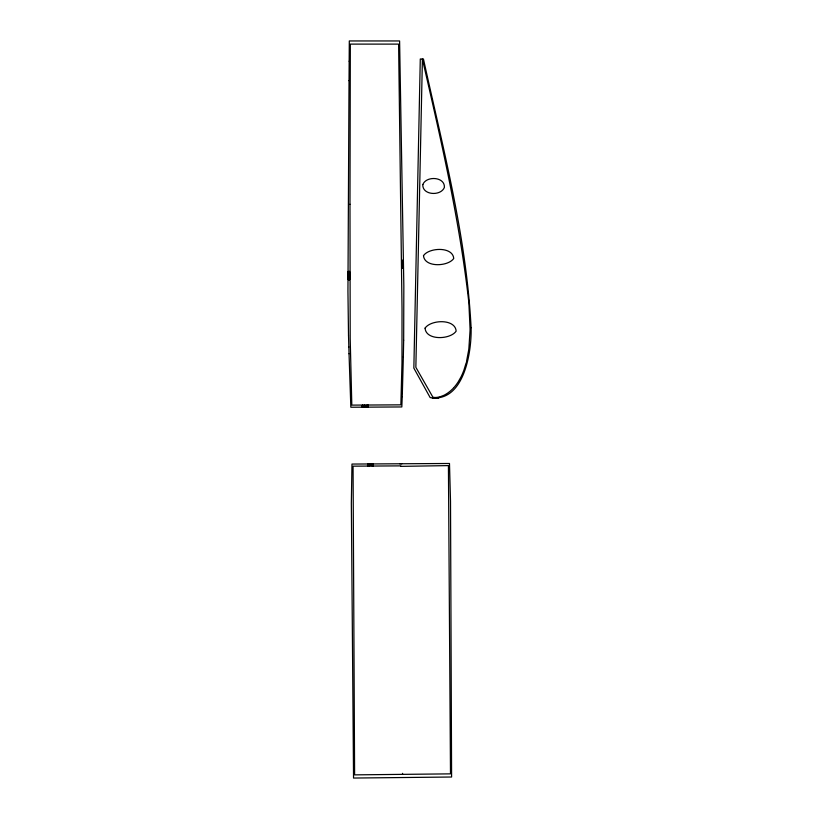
<?xml version="1.0" encoding="UTF-8"?>
<svg xmlns="http://www.w3.org/2000/svg" width="819" height="819" viewBox="0 0 819 819"><rect width="100%" height="100%" fill="white"/><g stroke="black" fill="none" stroke-linecap="round" stroke-linejoin="round"><path stroke-width="1.23" d="M403.665 340.213L403.337 356.971M399.723 463.769L449.488 463.482L450.511 501.269L451.597 777.016L353.542 778.05L351.341 503.214L351.975 464.066L401.873 463.759M349.027 80.682L347.942 291.462L348.515 335.677M349.16 61.2L349.037 80.682M349.17 61.2L349.303 40.95L399.6 40.95L403.839 285.933L403.675 340.213M400.808 466.369L448.423 465.601L450.491 773.863L354.607 774.866L353.061 466.165L400.808 465.878M403.337 356.971L402.344 393.519M440.233 396.713L437.602 397.287A12.869 12.869 0 0 1 435.79 397.45L435.595 397.491A16.677 16.677 0 0 1 432.934 397.246L415.857 367.322L422.399 59.163C440.673 138.35 459.479 219.594 468.683 301.146A119.41 119.41 0 0 1 468.908 303.757L470.045 328.48A103.655 103.655 0 0 1 470.034 330.794L468.898 348.198A43.059 43.059 0 0 1 468.642 350.225L466.502 361.558M402.375 392.659L402.395 392.096M402.221 396.939L401.832 406.951L350.839 407.238L349.037 353.736M402.231 396.631L402.334 393.673M466.195 362.735L464.004 369.871A23.751 23.751 0 0 1 463.431 371.406L462.837 372.88A30.221 30.221 0 0 1 462.223 374.314L461.588 375.696A34.337 34.337 0 0 1 460.943 377.037L458.425 381.5A35.76 35.76 0 0 1 457.708 382.606L456.746 383.998A29.228 29.228 0 0 1 456.019 384.981L454.791 386.517A23.812 23.812 0 0 1 454.054 387.367L453.808 387.633M453.316 388.165L452.835 388.687A19.165 19.165 0 0 1 452.108 389.414L450.45 390.929A17.537 17.537 0 0 1 449.754 391.513L448.188 392.711A18.909 18.909 0 0 1 446.928 393.57L445.382 394.512A20.69 20.69 0 0 1 443.703 395.393L440.397 396.672M438.677 398.167L432.36 398.208M403.296 261.251L403.296 261.834M403.143 261.445C401.136 259.695 401.822 264.271 401.965 262.643L403.296 262.643L401.965 262.438L401.934 261.65L403.143 261.65M403.143 266.011L403.296 266.595M403.143 266.206L401.781 266.011L401.781 266.912L403.05 267.219L401.781 267.731L403.04 268.028C399.406 268.939 405.681 267.987 402.037 267.629L403.296 267.096L401.781 266.718M403.143 266.4L401.781 266.595M349.037 353.736L348.853 346.99M348.843 346.99L348.525 335.677M402.559 773.341L402.559 774.354M349.979 204.238L350.194 338.421L351.812 405.118L400.86 404.842L401.986 362.971L402.016 309.009L398.607 44.113L350.337 44.113L349.979 204.238M471.099 327.702C471.805 351.627 464.158 402.938 430.159 397.594L413.851 368.12L420.29 58.988L423.443 58.968C442.905 147.717 466.461 236.63 471.099 327.702M401.791 260.503C403.716 262.899 402.989 259.07 401.791 260.503M365.028 406.07C363.871 408.507 363.841 403.624 365.028 406.07M370.434 464.936C369.205 467.362 369.277 462.479 370.434 464.936M348.095 271.724L348.085 272.451C350.44 272.993 350.123 270.465 348.126 271.621M363.697 405.855C364.742 409.428 366.042 403.235 363.697 405.855M369.093 464.721C370.147 468.284 371.447 462.09 369.093 464.721M401.771 263.595C401.709 265.694 404.77 263.268 402.538 263.247L402.897 264.179L401.771 263.595M348.065 278.972C348.382 281.562 350.757 278.204 349.693 278.962C349.242 281.101 347.87 278.03 348.065 278.972M348.3 271.806L348.976 272.205L348.3 271.806M401.965 260.483L402.559 260.8L401.965 260.483M365.479 405.548C366.349 409.07 366.881 404.361 365.479 405.548M370.874 464.404C371.795 467.915 372.256 463.237 370.874 464.404M422.829 184.541C422.072 195.26 440.868 196.396 444.379 187.428C445.126 176.699 426.341 175.563 422.829 184.541M425.071 328.143C425.88 340.684 450.327 339.742 456.142 331.142C455.344 318.601 430.886 319.543 425.071 328.143M423.495 255.62C424.375 267.7 448.024 266.718 453.736 258.497C452.856 246.417 429.207 247.399 423.495 255.62M349.897 275.942L348.331 276.74C352.754 276.822 345.198 277.365 349.518 275.89L348.085 275.665L349.897 275.942M403.296 264.906L401.996 265.581C405.671 265.643 399.385 266.103 402.979 264.875L401.781 264.68L403.296 264.906M348.3 272.717L348.085 273.843L349.897 273.843L349.897 272.717L349.682 273.607L349.007 273.607L349.007 272.778L348.3 273.607L348.3 272.717M348.3 274.027L348.085 275.491L349.897 274.877L348.3 274.641L348.3 274.027M348.3 277.231L348.085 278.368L349.897 278.368L349.897 277.231L349.682 278.122L349.007 278.122L349.007 277.293L348.3 278.122L348.3 277.231M362.459 405.17L362.121 406.982L362.346 405.415C363.81 409.981 363.288 402.446 363.186 406.603L362.459 405.17M368.069 405.17L366.932 405.17L366.932 406.982L368.069 406.982L367.178 406.767L367.178 406.091L368.007 406.091L367.178 405.385L368.069 405.17M367.864 464.025L367.516 465.837L367.741 464.271C369.205 468.837 368.693 461.302 368.591 465.458L367.864 464.025M373.464 464.025L372.328 464.025L372.328 465.837L373.464 465.837L372.573 465.622L372.573 464.946L373.403 464.946L372.573 464.24L373.464 464.025"/></g></svg>
